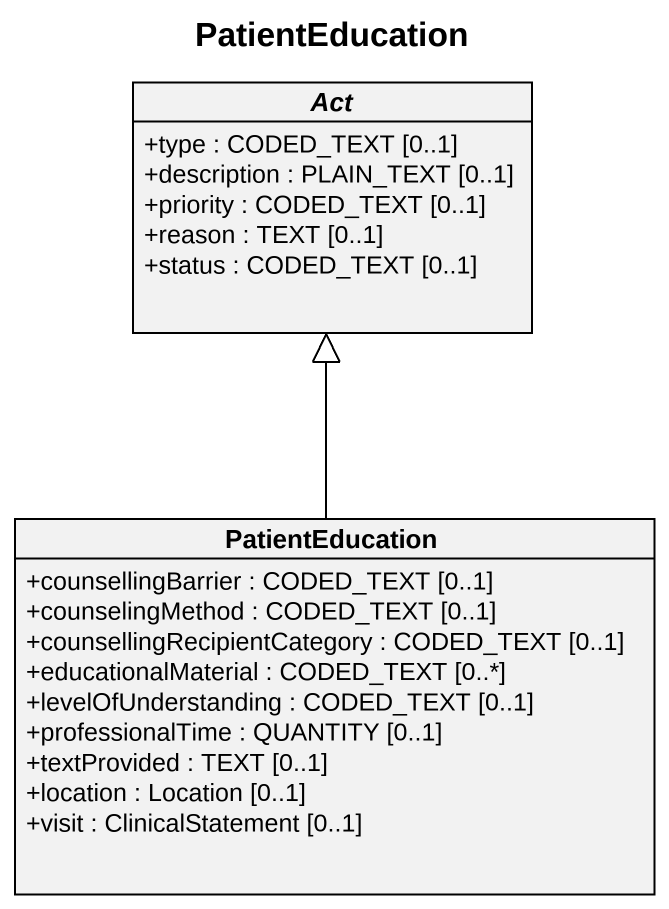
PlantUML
@startuml
title PatientEducation
hide circle
hide empty members
skinparam classAttributeIconSize 0
abstract class Act {
  +type : CODED_TEXT [0..1]
  +description : PLAIN_TEXT [0..1]
  +priority : CODED_TEXT [0..1]
  +reason : TEXT [0..1]
  +status : CODED_TEXT [0..1]
}
class PatientEducation {
  +counsellingBarrier : CODED_TEXT [0..1]
  +counselingMethod : CODED_TEXT [0..1]
  +counsellingRecipientCategory : CODED_TEXT [0..1]
  +educationalMaterial : CODED_TEXT [0..*]
  +levelOfUnderstanding : CODED_TEXT [0..1]
  +professionalTime : QUANTITY [0..1]
  +textProvided : TEXT [0..1]
  +location : Location [0..1]
  +visit : ClinicalStatement [0..1]
}
PatientEducation -up-|> Act
@enduml
